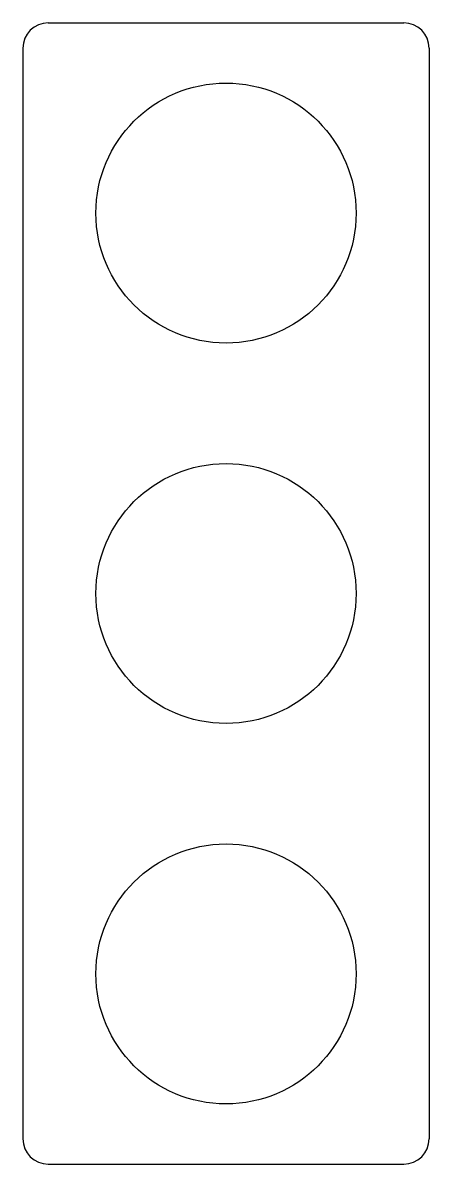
# Model space of a CAD drawing. Header units: inches. Extents: x 0 to 8, y 0 to 22.5.
import ezdxf

# ---------------------------------------------------------------- set-up
doc = ezdxf.new("R2010")
doc.units = ezdxf.units.IN
doc.header["$MEASUREMENT"] = 0

msp = doc.modelspace()

# ---------------------------------------------------------------- linework, layer by layer
at = {"color": 7, "linetype": 'Continuous', "lineweight": 25}
for p, q in [((0.5, 22.5), (7.5, 22.5)), ((0, 22), (0, 0.5)), ((8, 22), (8, 0.5)), ((0.5, 0), (7.5, 0))]:
    msp.add_line(p, q, dxfattribs=at)
for centre in [(4, 18.75), (4, 11.25), (4, 3.75)]:
    msp.add_circle(centre, 2.562, dxfattribs=at)
for centre, start, end in [((0.5, 22), 90, 180), ((7.5, 22), 0, 90), ((0.5, 0.5), 180, 270), ((7.5, 0.5), 270, 0)]:
    msp.add_arc(centre, 0.5, start, end, dxfattribs=at)

doc.saveas('drawing.dxf')
